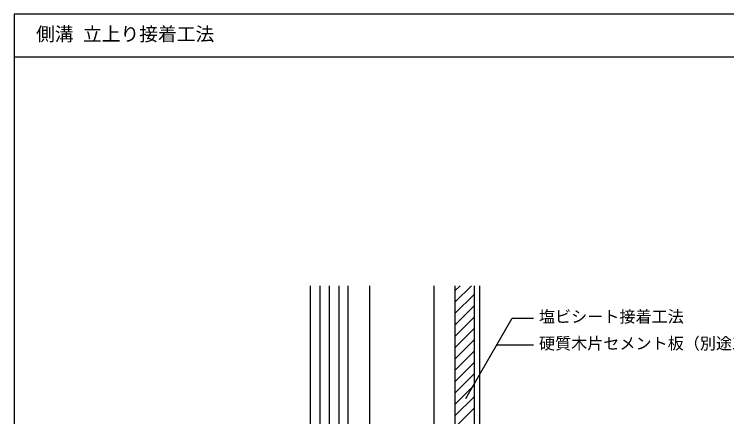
# Model space of a CAD drawing. Units: millimetres, scale not verified. Extents: x -665 to 665, y -465 to 450.
# Drawn here: x -665 to -1, y 74 to 450 of the extents above; entities that cross this region are included whole.
import ezdxf
from ezdxf.enums import TextEntityAlignment as Align

# ---------------------------------------------------------------- set-up
doc = ezdxf.new("R2010")
doc.units = ezdxf.units.MM
doc.header["$LTSCALE"] = 5
for name, color, linetype in [('0-2_線色２（白）', 7, 'Continuous'), ('0-3_線色３（緑）', 3, 'Continuous'), ('0-4_線色４（黄）', 2, 'Continuous'), ('0-5_金属', 7, 'Continuous'), ('0-A_文字', 7, 'Continuous'), ('0-D_断熱・ハッチ', 4, 'Continuous'), ('F-0', 134, 'Continuous')]:
    doc.layers.add(name, color=color, linetype=linetype)
doc.styles.add('ＭＳ ゴシック', font='')
doc.styles.get('ＭＳ ゴシック').set_extended_font_data('MS Gothic')

msp = doc.modelspace()

# ---------------------------------------------------------------- linework, layer by layer
at = {"layer": '0-2_線色２（白）'}
msp.add_line((-235.691, -102.217), (-235.691, 196.583), dxfattribs=at)
at = {"layer": '0-3_線色３（緑）'}
msp.add_line((-388.691, -227.716), (-388.691, 196.583), dxfattribs=at)
at = {"layer": '0-4_線色４（黄）'}
msp.add_line((-230.691, -46.966), (-230.691, 196.583), dxfattribs=at)
at = {"layer": '0-5_金属'}
for p, q in [((-353.691, -227.716), (-353.691, 196.583)), ((-333.691, 196.583), (-333.691, -3.417)), ((-273.691, 196.583), (-273.691, -3.417)), ((-253.691, -227.716), (-253.691, 196.583))]:
    msp.add_line(p, q, dxfattribs=at)
at = {"layer": '0-A_文字'}
for p, q in [((-243.981, 91.602), (-200.691, 166.583)), ((-200.691, 166.583), (-180.691, 166.583)), ((-215.125, 141.583), (-180.691, 141.583))]:
    msp.add_line(p, q, dxfattribs=at)
at = {"layer": '0-D_断熱・ハッチ'}
for p, q in [((-379.941, 196.583), (-379.941, -227.716)), ((-371.191, 196.583), (-371.191, -227.716)), ((-362.441, 196.583), (-362.441, -227.716)), ((-253.691, 181.571), (-238.679, 196.583)), ((-253.691, 192.178), (-249.286, 196.583)), ((-253.691, 170.965), (-235.998, 188.658)), ((-253.691, 160.358), (-235.691, 178.358)), ((-253.691, 149.751), (-235.691, 167.751)), ((-253.691, 139.145), (-235.691, 157.145)), ((-253.691, 128.538), (-235.691, 146.538)), ((-253.691, 117.932), (-235.691, 135.932)), ((-253.691, 107.325), (-235.691, 125.325)), ((-253.691, 96.718), (-235.691, 114.718)), ((-253.691, 86.112), (-235.691, 104.112)), ((-253.691, 75.505), (-235.691, 93.505)), ((-253.691, 64.899), (-235.691, 82.899))]:
    msp.add_line(p, q, dxfattribs=at)
at = {"layer": 'F-0'}
for p, q in [((665, 450), (-665, 450)), ((-665, 450), (-665, -465))]:
    msp.add_line(p, q, dxfattribs=at)
at = {"layer": 'F-0', "color": 6}
msp.add_line((665, 410), (-665, 410), dxfattribs=at)

# ---------------------------------------------------------------- texts
at = {"layer": '0-A_文字', "style": 'ＭＳ ゴシック'}
for s, p in [('塩ビシート接着工法', (-175.691, 159.083)), ('硬質木片セメント板（別途工事）', (-175.691, 134.083))]:
    msp.add_text(s, height=11, dxfattribs=at).set_placement(p, align=Align.BOTTOM_LEFT)
at = {"layer": 'F-0', "color": 7, "style": 'ＭＳ ゴシック'}
msp.add_text('側溝 立上り接着工法', height=12.83, dxfattribs=at).set_placement((-644.698, 421.25), align=Align.BOTTOM_LEFT)

doc.saveas('drawing.dxf')
